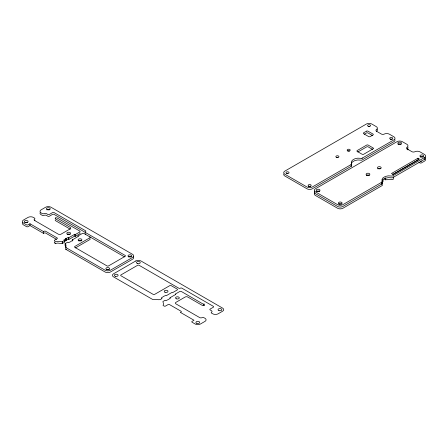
<?xml version="1.0" encoding="UTF-8"?>
<svg xmlns="http://www.w3.org/2000/svg" width="448" height="448" viewBox="0 0 448 448"><rect width="100%" height="100%" fill="white"/><g stroke="black" fill="none" stroke-linecap="round" stroke-linejoin="round"><path stroke-width="0.67" d="M351.473 163.218L352.268 162.137A12.645 7.302 0 0 1 355.113 160.49L357.745 159.975L361.362 160.177A0.672 0.386 0 0 0 361.95 160.098L393.898 141.68A3.786 2.184 0 0 0 394.923 139.686M425.421 157.136A3.786 2.184 0 0 1 424.491 159.342L392.549 177.761A0.672 0.386 0 0 1 391.961 177.839L388.338 177.638L385.706 178.158A12.645 7.302 0 0 0 382.861 179.799L382.861 181.597L381.937 183.35L382.318 185.203A0.672 0.386 0 0 1 382.178 185.545L342.91 208.242A3.786 2.184 0 0 1 337.562 208.242L315.426 195.462A3.786 2.184 0 0 1 314.793 192.858M351.585 164.287L312.318 186.984A3.786 2.184 0 0 1 306.964 186.984L284.833 174.205A3.786 2.184 0 0 1 284.833 171.114L366.414 124.012A3.786 2.184 0 0 1 371.762 124.012L376.264 126.616A3.786 2.184 0 0 1 376.471 129.573A2.201 1.271 0 0 0 376.594 131.292L381.287 134.002A2.201 1.271 0 0 0 384.266 134.075A3.786 2.184 0 0 1 389.396 134.193L393.898 136.791A3.786 2.184 0 0 1 393.898 139.882L361.984 158.284A0.672 0.386 0 0 1 361.362 158.379L357.745 158.178L355.113 158.698A12.645 7.302 0 0 0 352.268 160.339L351.366 161.857L351.719 163.951A0.672 0.386 0 0 1 351.585 164.287A7.666 4.424 0 0 1 351.126 164.573L351.126 166.37L312.318 188.776A3.786 2.184 0 0 1 306.964 188.776L284.833 176.002A3.786 2.184 0 0 1 283.802 174.009M351.126 166.37L351.585 166.085A0.672 0.386 0 0 0 351.719 165.743L351.439 164.903M381.724 182.241L382.178 181.95A0.672 0.386 0 0 0 382.318 181.614L381.965 179.525L382.861 178.002A12.645 7.302 0 0 1 385.706 176.361L388.338 175.84L391.961 176.047A0.672 0.386 0 0 0 392.549 175.963L424.491 157.545A3.786 2.184 0 0 0 424.491 154.459L419.989 151.861A3.786 2.184 0 0 0 414.865 151.738A2.201 1.271 0 0 1 411.88 151.67L407.187 148.96A2.201 1.271 0 0 1 407.07 147.235A3.786 2.184 0 0 0 406.862 144.278L402.36 141.68A3.786 2.184 0 0 0 397.006 141.68L315.426 188.776A3.786 2.184 0 0 0 315.426 191.867L337.562 204.646A3.786 2.184 0 0 0 342.91 204.646L381.724 182.241L381.724 184.038L342.91 206.444A3.786 2.184 0 0 1 337.562 206.444L315.426 193.665A3.786 2.184 0 0 1 314.793 191.061M381.724 184.038L382.178 183.747A0.672 0.386 0 0 0 382.318 183.411C381.074 182.106 383.298 177.324 382.861 181.597M62.406 241.853L59.662 241.399L56.039 241.601A0.672 0.386 0 0 1 55.451 241.522L54.611 241.058A1.098 0.633 0 0 1 54.611 240.162L57.047 238.756A1.098 0.633 0 0 0 57.047 237.854L45.64 231.269A1.098 0.633 0 0 0 44.083 231.269L43.546 231.582L29.982 223.754L28.084 224.846A1.098 0.633 0 0 1 26.527 224.846L23.509 223.104A3.786 2.184 0 0 1 23.509 220.013L28.011 217.414A3.786 2.184 0 0 1 33.359 217.414L34.574 218.114A1.098 0.633 0 0 1 34.597 219.005A1.865 1.075 0 0 0 34.63 220.5L58.341 234.192A1.865 1.075 0 0 0 60.973 234.192L70.196 228.866A1.865 1.075 0 0 0 70.196 227.349L55.541 218.882A1.114 0.644 0 0 1 55.541 217.974L55.558 217.974M56.448 239.305L45.64 233.066A1.098 0.633 0 0 0 44.083 233.066L43.546 233.38L29.982 225.551L28.084 226.643A1.098 0.633 0 0 1 26.527 226.643L23.509 224.902A3.786 2.184 0 0 1 22.579 222.695M65.302 238.89L65.509 240.806L65.302 238.89L68.298 237.401L68.813 237.703L74.771 234.259L75.292 234.562L79.783 231.963A1.098 0.633 0 0 0 79.783 231.067L57.114 217.974A1.114 0.644 0 0 0 55.541 217.974M65.509 239.008L63.829 239.982L64.607 240.43L64.607 242.228L62.406 243.494M64.607 240.43L62.406 241.702C63.47 245.504 58.083 241.987 56.039 243.398A0.672 0.386 0 0 1 55.451 243.32L54.611 242.855A1.098 0.633 0 0 1 54.426 242.099M65.302 240.682L68.298 239.198L68.813 239.495L74.771 236.057L75.292 236.354L79.783 233.761A1.098 0.633 0 0 0 79.968 233.005M64.389 241.455L65.509 240.806M133.207 256.614A3.786 2.184 0 0 1 132.574 259.224L110.438 271.998A3.786 2.184 0 0 1 105.09 271.998L65.822 249.306A0.672 0.386 0 0 1 65.682 248.965L66.063 247.111L65.139 245.358L65.139 243.561L67.715 242.222L68.494 242.67L70.386 241.825L72.957 240.094L72.442 239.798L72.442 240.996M72.442 239.798L78.4 236.354L77.885 236.057L82.376 233.458A1.098 0.633 0 0 1 83.933 233.458L124.533 256.883M65.139 245.358L65.514 245.291M75.438 247.901L89.858 239.574A1.098 0.633 0 0 0 89.858 238.678M364.347 134.187L366.447 132.978A1.098 0.633 0 0 1 367.998 132.978L372.366 135.498M357.818 151.99L366.649 146.888A1.098 0.633 0 0 1 368.206 146.888L372.54 149.397M418.018 158.194L391.49 173.51L392.969 174.362L419.496 159.051L418.018 158.194L418.018 159.992L392.7 174.608M203.997 303.699L203.997 305.491A1.114 0.644 0 0 1 202.44 305.491L187.785 297.03A1.865 1.075 0 0 0 185.147 297.03L175.93 302.355A1.865 1.075 0 0 0 175.93 303.873L199.634 317.565A1.865 1.075 0 0 0 202.233 317.582A1.098 0.633 0 0 1 203.767 317.598L204.982 318.298A3.786 2.184 0 0 1 204.982 321.384L200.48 323.988A3.786 2.184 0 0 1 195.132 323.988L192.108 322.241A1.098 0.633 0 0 1 192.108 321.345L194.006 320.247L180.449 312.418L180.986 312.105A1.098 0.633 0 0 0 180.986 311.209L169.579 304.623A1.098 0.633 0 0 0 168.022 304.623L165.586 306.029A1.098 0.633 0 0 1 164.03 306.029L163.682 305.833A7.666 4.424 0 0 1 163.229 305.542A0.672 0.386 0 0 1 163.089 305.206C164.209 304.041 162.697 301.879 162.921 301.526L165.122 300.255L165.9 300.709L168.846 299.247L170.363 298.127L169.848 297.83L175.806 294.392L175.291 294.09L179.782 291.497A1.098 0.633 0 0 1 181.339 291.497L204.014 304.584A1.114 0.644 0 0 1 204.014 305.491L204.014 305.48M361.95 158.301L361.984 158.284A7.666 4.424 0 0 0 362.449 158.038M385.594 177.94C384.53 181.742 389.917 178.226 391.961 179.637A0.672 0.386 0 0 0 392.549 179.558L393.389 179.094A1.098 0.633 0 0 0 393.574 178.338M55.423 243.303L55.451 243.32A7.666 4.424 0 0 1 54.953 243.057L54.986 243.074M418.964 162.338L419.916 162.882A1.098 0.633 0 0 0 421.473 162.882L424.491 161.14A3.786 2.184 0 0 0 425.421 158.934M385.594 178.091L385.706 179.95M383.942 178.78L385.594 179.738M70.196 229.141L55.541 220.679A1.114 0.644 0 0 1 55.35 219.912M65.139 243.561L66.035 245.078L65.682 247.173A0.672 0.386 0 0 0 65.822 247.509L105.09 270.206A3.786 2.184 0 0 0 110.438 270.206L132.574 257.426A3.786 2.184 0 0 0 132.574 254.335L50.994 207.234A3.786 2.184 0 0 0 45.64 207.234L41.138 209.838A3.786 2.184 0 0 0 41.138 212.923L42.353 213.623A1.098 0.633 0 0 0 43.887 213.64A1.865 1.075 0 0 1 46.486 213.657L47.813 214.424A1.098 0.633 0 0 0 49.37 214.424L52.534 212.593A1.098 0.633 0 0 1 54.09 212.593L85.529 230.748A1.098 0.633 0 0 1 85.529 231.644A1.098 0.633 0 0 0 85.506 232.551M424.491 157.545L424.491 159.342M75.292 234.562L75.292 236.354M74.771 234.259L74.771 236.057M68.813 237.703L68.813 239.495M68.298 237.401L68.298 239.198M66.562 238.403L66.562 240.201M66.354 238.28L66.354 240.078M65.251 243.494L65.251 244.692M62.294 241.914L62.294 243.712M43.546 231.582L43.546 233.38M29.982 223.754L29.982 225.551M85.506 234.349A1.098 0.633 0 0 1 85.355 233.559M66.276 249.592A7.666 4.424 0 0 1 65.822 249.306M40.113 212.727A3.786 2.184 0 0 0 41.138 214.721L42.353 215.421A1.098 0.633 0 0 0 43.887 215.432A1.865 1.075 0 0 1 46.486 215.454L47.813 216.222A1.098 0.633 0 0 0 49.37 216.222L52.534 214.39A1.098 0.633 0 0 1 54.09 214.39L125.138 255.433A1.098 0.633 0 0 1 125.138 256.329L108.539 265.91A1.098 0.633 0 0 1 106.988 265.91L74.833 247.346A1.098 0.633 0 0 1 74.833 246.45L89.858 237.776A1.098 0.633 0 0 0 89.858 236.88M34.703 220.002A1.098 0.633 0 0 1 34.72 220.707M106.428 269.685A1.893 1.092 0 0 1 109.099 269.685M128.559 256.906A1.893 1.092 0 0 1 131.236 256.906M78.68 240.884A1.893 1.092 0 0 1 81.351 240.884M67.144 234.506A1.893 1.092 0 0 1 70.151 234.422M46.866 209.877A1.893 1.092 0 0 1 49.767 209.877M24.847 222.583A1.893 1.092 0 0 1 27.524 222.583M377.037 129.052A3.786 2.184 0 0 1 376.471 131.37A2.201 1.271 0 0 0 376.354 131.454M336.65 157.662A1.529 0.879 0 0 1 337.994 157.629M347.838 151.178A1.529 0.879 0 0 1 349.569 151.178M390.477 139.362A1.529 0.879 0 0 1 392.202 139.457M308.56 186.609A1.529 0.879 0 0 1 310.722 186.609M287.196 173.594A1.529 0.879 0 0 1 287.818 173.594M368.48 126.549A1.529 0.879 0 0 1 369.695 126.549M407.887 147.174A3.786 2.184 0 0 1 407.07 149.033A2.201 1.271 0 0 0 406.952 149.122M377.849 168.868A1.893 1.092 0 0 1 380.638 168.795M366.531 175.398A1.893 1.092 0 0 1 369.438 175.398M316.546 191.503A1.893 1.092 0 0 1 319.659 191.503M338.901 204.126A1.893 1.092 0 0 1 341.449 204.058M420.476 157.024A1.893 1.092 0 0 1 423.153 157.024M398.031 144.491A1.893 1.092 0 0 1 401.134 144.318M407.887 148.966A3.786 2.184 0 0 1 407.887 149.862M393.691 176.719A1.098 0.633 0 0 1 393.389 177.302M421.473 161.09A1.098 0.633 0 0 1 420.47 161.258M373.083 148.809L363.664 154.28A1.098 0.633 0 0 1 362.107 154.246L357.23 151.43A1.098 0.633 0 0 1 357.23 150.534L366.649 145.096A1.098 0.633 0 0 1 368.206 145.096L373.083 147.913A1.098 0.633 0 0 1 373.083 148.809M135.682 261.016L113.551 273.795A3.786 2.184 0 0 0 113.551 276.886L152.359 299.292A7.666 4.424 0 0 0 152.858 299.555A0.672 0.386 0 0 0 153.446 299.634C156.43 298.502 159.768 301.207 162.014 298.463L161.235 298.015L163.761 296.313L165.704 295.434L166.219 295.736L172.178 292.292L172.698 292.594L177.19 289.996A1.098 0.633 0 0 0 177.19 289.1L171.27 285.678A1.098 0.633 0 0 0 169.714 285.678L154.694 294.353A1.098 0.633 0 0 1 153.138 294.353L120.988 275.789A1.098 0.633 0 0 1 120.988 274.893L137.581 265.311A1.098 0.633 0 0 1 139.138 265.311L178.763 288.193A1.098 0.633 0 0 0 180.32 288.193A1.114 0.644 0 0 1 181.905 288.176L213.332 306.331A1.098 0.633 0 0 1 213.332 307.227L210.168 309.058A1.098 0.633 0 0 0 210.168 309.954L211.49 310.722A1.865 1.075 0 0 1 211.529 312.217A1.098 0.633 0 0 0 211.546 313.107L212.761 313.807A3.786 2.184 0 0 0 218.114 313.807L222.617 311.209A3.786 2.184 0 0 0 222.617 308.118L141.036 261.016A3.786 2.184 0 0 0 135.682 261.016M366.447 131.18L363.647 132.798A1.098 0.633 0 0 0 363.647 133.694L368.637 136.578A1.098 0.633 0 0 0 370.194 136.578L372.994 134.96A1.098 0.633 0 0 0 372.994 134.064L367.998 131.18A1.098 0.633 0 0 0 366.447 131.18M115.282 276.287A1.893 1.092 0 0 0 118.121 275.341A1.893 1.092 0 0 0 115.282 274.394A1.893 1.092 0 0 0 115.282 276.287M137.413 263.508A1.893 1.092 0 0 0 140.252 262.562A1.893 1.092 0 0 0 137.413 261.615A1.893 1.092 0 0 0 137.413 263.508M164.998 292.247A1.893 1.092 0 0 0 167.989 291.474A1.893 1.092 0 0 0 165.334 290.366A1.893 1.092 0 0 0 164.998 292.247M176.478 298.838A1.893 1.092 0 0 0 179.312 297.892A1.893 1.092 0 0 0 176.478 296.946A1.893 1.092 0 0 0 176.478 298.838M218.994 310.61A1.893 1.092 0 0 0 221.833 309.663A1.893 1.092 0 0 0 218.994 308.717A1.893 1.092 0 0 0 218.994 310.61M196.862 323.389A1.893 1.092 0 0 0 199.696 322.442A1.893 1.092 0 0 0 196.862 321.496A1.893 1.092 0 0 0 196.862 323.389M106.82 269.606A1.893 1.092 0 0 0 109.654 268.66A1.893 1.092 0 0 0 106.82 267.714A1.893 1.092 0 0 0 106.82 269.606M128.951 256.827A1.893 1.092 0 0 0 131.79 255.881A1.893 1.092 0 0 0 128.951 254.934A1.893 1.092 0 0 0 128.951 256.827M78.904 240.744A1.893 1.092 0 0 0 81.9 239.971A1.893 1.092 0 0 0 79.246 238.862A1.893 1.092 0 0 0 78.904 240.744M47.37 209.726A1.893 1.092 0 0 0 50.21 208.779A1.893 1.092 0 0 0 47.37 207.833A1.893 1.092 0 0 0 47.37 209.726M67.754 234.276A1.893 1.092 0 0 0 70.594 233.33A1.893 1.092 0 0 0 67.754 232.383A1.893 1.092 0 0 0 67.754 234.276M25.239 222.505A1.893 1.092 0 0 0 28.078 221.558A1.893 1.092 0 0 0 25.239 220.612A1.893 1.092 0 0 0 25.239 222.505M336.622 157.405A1.529 0.879 0 0 0 338.918 156.638A1.529 0.879 0 0 0 336.622 155.876A1.529 0.879 0 0 0 336.622 157.405M347.939 150.87A1.529 0.879 0 0 0 350.23 150.108A1.529 0.879 0 0 0 347.939 149.341A1.529 0.879 0 0 0 347.939 150.87M390.326 139.054A1.529 0.879 0 0 0 392.739 138.426A1.529 0.879 0 0 0 390.6 137.53A1.529 0.879 0 0 0 390.326 139.054M308.745 186.15A1.529 0.879 0 0 0 311.158 185.528A1.529 0.879 0 0 0 309.019 184.632A1.529 0.879 0 0 0 308.745 186.15M286.742 173.421A1.529 0.879 0 0 0 289.033 172.659A1.529 0.879 0 0 0 286.742 171.898A1.529 0.879 0 0 0 286.742 173.421M368.323 126.325A1.529 0.879 0 0 0 370.614 125.558A1.529 0.879 0 0 0 368.323 124.796A1.529 0.879 0 0 0 368.323 126.325M378.353 168.717A1.893 1.092 0 0 0 381.192 167.77A1.893 1.092 0 0 0 378.353 166.824A1.893 1.092 0 0 0 378.353 168.717M366.873 175.19A1.893 1.092 0 0 0 369.863 174.418A1.893 1.092 0 0 0 367.214 173.309A1.893 1.092 0 0 0 366.873 175.19M316.994 191.206A1.893 1.092 0 0 0 319.984 190.434A1.893 1.092 0 0 0 317.33 189.325A1.893 1.092 0 0 0 316.994 191.206M339.125 203.986A1.893 1.092 0 0 0 342.115 203.213A1.893 1.092 0 0 0 339.466 202.104A1.893 1.092 0 0 0 339.125 203.986M420.706 156.884A1.893 1.092 0 0 0 423.696 156.117A1.893 1.092 0 0 0 421.047 155.002A1.893 1.092 0 0 0 420.706 156.884M398.574 144.11A1.893 1.092 0 0 0 401.565 143.338A1.893 1.092 0 0 0 398.91 142.229A1.893 1.092 0 0 0 398.574 144.11"/></g></svg>
